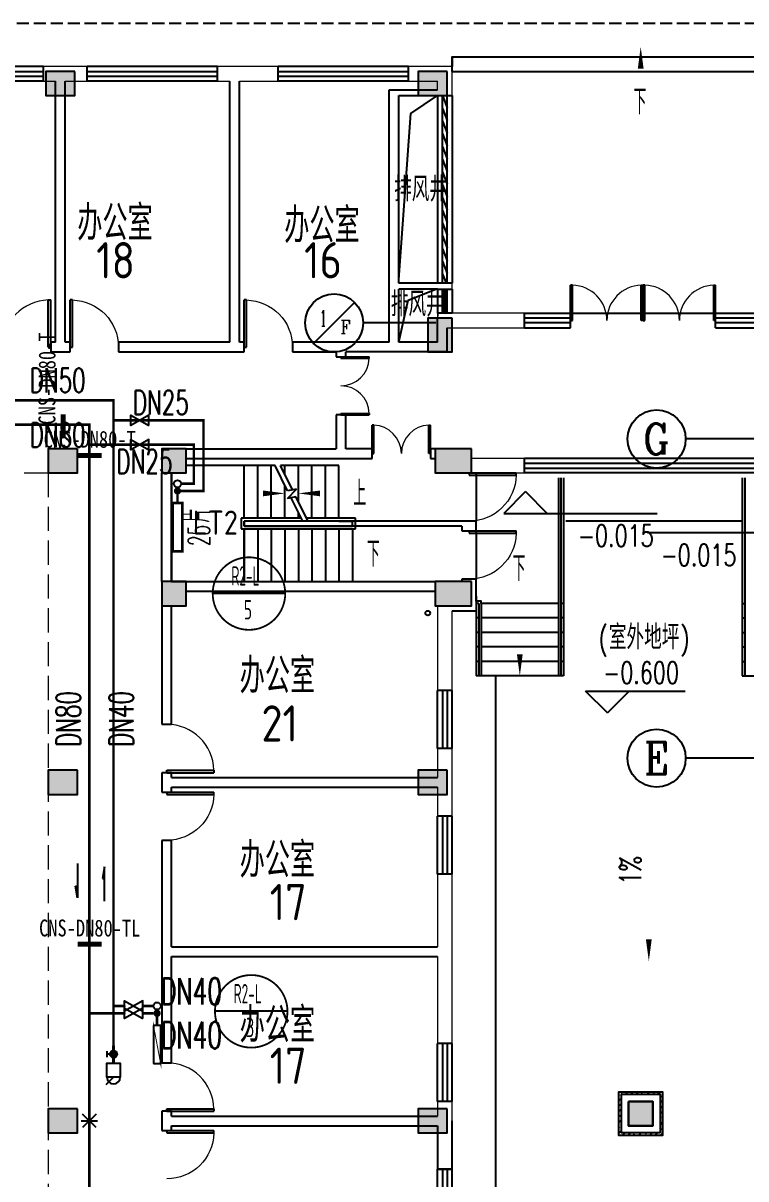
# Model space of a CAD drawing. Extents: x -70335 to 1144202, y 0 to 1100440.
# Drawn here: x 964570 to 979517, y 859854 to 883754 of the extents above; entities that cross this region are included whole.
import ezdxf
from ezdxf.enums import TextEntityAlignment as Align

# ---------------------------------------------------------------- set-up
doc = ezdxf.new("R2010")
doc.units = 0
doc.header["$LTSCALE"] = 1000
doc.linetypes.add('__DASH', pattern=[0.35, 0.25, -0.1])
doc.linetypes.add('DASH', pattern=[0.35, 0.25, -0.1])
for name, color, linetype in [('0-供暖管道管径标注', 4, 'Continuous'), ('1-风管标注', 4, 'Continuous'), ('2-房间名称', 7, 'Continuous'), ('3-建筑', 7, 'Continuous'), ('3-淡显', 8, 'Continuous'), ('AXIS_TEXT', 7, 'Continuous'), ('DIM_IDEN', 3, 'Continuous'), ('EQ-采暖分集水器', 7, 'Continuous'), ('PIPE-暖供支管', 4, 'Continuous'), ('PIPE-暖供水', 1, 'Continuous'), ('PIPE-暖回支管', 4, 'DASH'), ('PIPE-暖回水', 1, 'DASH'), ('TEXT-散热器', 7, 'Continuous'), ('TH-散热器', 4, 'Continuous'), ('VALVE-暖供水', 7, 'Continuous'), ('VALVE-暖回水', 7, 'Continuous'), ('VPIPE-暖供水', 3, 'Continuous'), ('VPIPE-暖回水', 2, 'DASH'), ('VRV-配件', 1, 'Continuous'), ('抗震支吊架', 2, 'Continuous'), ('水', 5, 'Continuous'), ('设备以及附件层', 7, 'Continuous')]:
    doc.layers.add(name, color=color, linetype=linetype)
doc.layers.add('3-深度淡显', color=252, linetype='Continuous', lineweight=0)
doc.styles.add('_TCH_AXIS', font='COMPLEX', dxfattribs={"bigfont": 'GBCBIG'})
doc.styles.add('_TCH_DIM', font='SIMPLEX', dxfattribs={"bigfont": 'GBCBIG'})
doc.styles.add('_THVAC_DIM', font='simplex.shx', dxfattribs={"width": 0.7, "height": 4.5, "bigfont": 'gbcbig.shx'})
doc.styles.add('A_DIM', font='simplex.shx', dxfattribs={"width": 0.7, "bigfont": 'gbcbig.shx'})
doc.styles.add('COMPLEX', font='COMPLEX')
doc.styles.add('kzcad', font='', dxfattribs={"width": 0.8})
doc.styles.get("Standard").update_dxf_attribs({"font": 'gbenor.shx', "bigfont": 'gbcbig.shx'})
doc.styles.add('设备标注', font='simplex.shx', dxfattribs={"width": 0.7, "bigfont": 'gbcbig.shx'})
doc.styles.get('kzcad').set_extended_font_data('SimSun')

# ---------------------------------------------------------------- blocks, each defined once
blk = doc.blocks.new('$VALVE$00000295')
at = {"color": 2}
blk.add_lwpolyline([(-125, 72), (-125, -72), (125, 72), (125, -72), (-125, 72)], dxfattribs=at)
for p in [(-125, 0), (125, 0)]:
    blk.add_point(p, dxfattribs=at)
blk = doc.blocks.new('$VALVE$00000780')
at = {"layer": '设备以及附件层'}
for points in [[(-37.3, -37.3), (37.3, 37.3)], [(37.3, -37.3), (-37.3, 37.3)], [(0, 45.5), (0, -45.5)]]:
    blk.add_lwpolyline(points, dxfattribs=at)
blk = doc.blocks.new('$VALVE$00000927')
h = blk.add_hatch(color=256)
edge = h.paths.add_edge_path()
edge.add_arc((0, 118), 48.4, 0, 360)
blk.add_lwpolyline([(92, 436, 1), (-92, 436)], format="xyb")
for points in [[(0, 436), (107, 543)], [(92, 75), (92, 162)], [(48, 118), (92, 118)]]:
    blk.add_lwpolyline(points)
blk.add_lwpolyline([(-92, 436), (92, 436), (92, 242), (-92, 242)], close=True)
at = {"const_width": 40}
blk.add_lwpolyline([(0, 0), (0, 242)], dxfattribs=at)
blk.add_circle((0, 118), 48.4)
blk = doc.blocks.new('坡向')
at = {"layer": '1-风管标注'}
h = blk.add_hatch(color=256, dxfattribs=at)
h.dxf.hatch_style = 1
h.paths.add_polyline_path([(-283166, -104624), (-283166, -104869), (-283119, -104869)])
for p, q in [((-283166, -105334), (-283166, -104624)), ((-283166, -104624), (-283119, -104869)), ((-283119, -104869), (-283166, -104869))]:
    blk.add_line(p, q, dxfattribs=at)
blk = doc.blocks.new('shui2')
at = {"layer": '水'}
blk.add_circle((472938, 449808), 50, dxfattribs=at)
blk = doc.blocks.new('$DorLib2D$00000002')
for p, q in [((-0.5, 0), (-0.5, 0.4875)), ((-0.475, 0.4875), (-0.5, 0.4875)), ((-0.475, 0), (-0.475, 0.4875)), ((0.475, 0), (0.475, 0.4875)), ((0.475, 0.4875), (0.5, 0.4875)), ((0.5, 0), (0.5, 0.4875)), ((-0.5, 0), (-0.475, 0)), ((0.5, 0), (0.475, 0))]:
    blk.add_line(p, q)
at = {"lineweight": 13}
for centre, start, end in [((-0.4875, 0), 0, 88.53072), ((0.4875, 0), 91.46928, 180)]:
    blk.add_arc(centre, 0.4875, start, end, dxfattribs=at)
blk = doc.blocks.new('$DorLib2D$00000001')
for p, q in [((0.45, 0.975), (0.5, 0.975)), ((0.45, 0), (0.45, 0.975)), ((0.5, 0), (0.5, 0.975)), ((0.5, 0), (0.45, 0))]:
    blk.add_line(p, q)
at = {"lineweight": 13}
blk.add_arc((0.475, 0), 0.975, 91.4693, 180, dxfattribs=at)
blk = doc.blocks.new('$WINLIB2D$00000039')
at = {"color": 0}
for points in [[(-0.5, 0.5), (-0.5, -0.5)], [(0.5, 0.5), (-0.5, 0.5)], [(0.5, -0.5), (0.5, 0.5)], [(-0.5, 0.1667), (0.5, 0.1667)], [(-0.3839, -0.1667), (-0.448, 0.1667)], [(-0.3159, -0.1667), (-0.38, 0.1667)], [(-0.2479, -0.1667), (-0.312, 0.1667)], [(-0.1799, -0.1667), (-0.244, 0.1667)], [(-0.1119, -0.1667), (-0.176, 0.1667)], [(-0.0439, -0.1667), (-0.108, 0.1667)], [(0.0241, -0.1667), (-0.04, 0.1667)], [(0.0921, -0.1667), (0.028, 0.1667)], [(0.16, -0.1667), (0.0959, 0.1667)], [(0.228, -0.1667), (0.1639, 0.1667)], [(0.296, -0.1667), (0.2319, 0.1667)], [(0.364, -0.1667), (0.2999, 0.1667)], [(0.432, -0.1667), (0.3679, 0.1667)], [(0.5, -0.1667), (0.4359, 0.1667)], [(-0.4519, -0.1667), (-0.5, 0.0836)], [(-0.5, -0.1667), (0.5, -0.1667)], [(0.5, -0.5), (-0.5, -0.5)]]:
    blk.add_lwpolyline(points, dxfattribs=at)
blk = doc.blocks.new('$TCHSYS$WIN2D')
for p, q in [((-0.5, 0.5), (0.5, 0.5)), ((-0.5, 0.5), (-0.5, -0.5)), ((0.5, 0.5), (0.5, -0.5)), ((0.5, 0.1667), (-0.5, 0.1667)), ((0.5, -0.1667), (-0.5, -0.1667)), ((-0.5, -0.5), (0.5, -0.5))]:
    blk.add_line(p, q)
blk = doc.blocks.new('_AXISO')
blk.add_circle((0, 0), 0.5)
at = {"layer": 'AXIS_TEXT', "style": 'COMPLEX', "width": 1.041667}
blk.add_attdef('A', text='', height=0.56, dxfattribs=at).set_placement((-0.25, -0.28), (0.25, -0.28), align=Align.FIT)

msp = doc.modelspace()

# ---------------------------------------------------------------- hatches: boundary and pattern name
at = {"layer": '3-建筑'}
msp.add_hatch(color=256, dxfattribs=at).paths.add_polyline_path([(977591.7, 860953.7), (977591.7, 861453.7), (977091.7, 861453.7), (977091.7, 860953.7)])
at = {"layer": '3-淡显'}
h = msp.add_hatch(color=256, dxfattribs=at)
h.dxf.hatch_style = 1
h.paths.add_polyline_path([(965641.7, 882253.7), (965641.7, 882753.7), (965041.7, 882753.7), (965041.7, 882253.7)])
h = msp.add_hatch(color=256, dxfattribs=at)
h.dxf.hatch_style = 1
h.paths.add_polyline_path([(973341.7, 882253.7), (973341.7, 882753.7), (972741.7, 882753.7), (972741.7, 882253.7)])
h = msp.add_hatch(color=256, dxfattribs=at)
h.dxf.hatch_style = 1
h.paths.add_polyline_path([(972941.7, 876953.7), (973441.7, 876953.7), (973441.7, 877653.7), (972941.7, 877653.7)])
h = msp.add_hatch(color=256, dxfattribs=at)
h.dxf.hatch_style = 1
h.paths.add_polyline_path([(965691.7, 874953.7), (965091.7, 874953.7), (965091.7, 874453.7), (965691.7, 874453.7)])
for points in [[(967441.7, 874453.7), (967941.7, 874453.7), (967941.7, 874953.7), (967441.7, 874953.7)], [(973091.7, 874953.7), (973091.7, 874453.7), (973841.7, 874453.7), (973841.7, 874953.7)], [(967441.7, 871703.7), (967941.7, 871703.7), (967941.7, 872203.7), (967441.7, 872203.7)], [(973091.7, 872203.7), (973091.7, 871703.7), (973841.7, 871703.7), (973841.7, 872203.7)]]:
    msp.add_hatch(color=256, dxfattribs=at).paths.add_polyline_path(points)
h = msp.add_hatch(color=256, dxfattribs=at)
h.dxf.hatch_style = 1
h.paths.add_polyline_path([(967941.7, 874953.7), (967441.7, 874953.7), (967441.7, 874453.7), (967941.7, 874453.7)])
h = msp.add_hatch(color=256, dxfattribs=at)
h.dxf.hatch_style = 1
h.paths.add_polyline_path([(973841.7, 874453.7), (973841.7, 874953.7), (973091.7, 874953.7), (973091.7, 874453.7)])
h = msp.add_hatch(color=256, dxfattribs=at)
h.dxf.hatch_style = 1
h.paths.add_polyline_path([(967941.7, 872203.7), (967441.7, 872203.7), (967441.7, 871703.7), (967941.7, 871703.7)])
h = msp.add_hatch(color=256, dxfattribs=at)
h.dxf.hatch_style = 1
h.paths.add_polyline_path([(973091.7, 872203.7), (973091.7, 871703.7), (973841.7, 871703.7), (973841.7, 872203.7)])
h = msp.add_hatch(color=256, dxfattribs=at)
h.dxf.hatch_style = 1
h.paths.add_polyline_path([(965691.7, 867803.7), (965691.7, 868303.7), (965091.7, 868303.7), (965091.7, 867803.7)])
h = msp.add_hatch(color=256, dxfattribs=at)
h.dxf.hatch_style = 1
h.paths.add_polyline_path([(973341.7, 867803.7), (973341.7, 868303.7), (972741.7, 868303.7), (972741.7, 867803.7)])
h = msp.add_hatch(dxfattribs=at)
h.set_pattern_fill('ANSI33', color=256, scale=50)
h.set_pattern_definition([(45, (500000.03, -0.0002), (-112.253202, 112.253202), []), (45, (500112.28, -0.0002), (-112.253202, 112.253202), [79.375, -39.6875])])
h.paths.add_polyline_path([(977741.7, 860803.7), (976941.7, 860803.7), (976941.7, 861603.7), (977741.7, 861603.7)], flags=16)
h.paths.add_polyline_path([(977791.7, 860753.7), (976891.7, 860753.7), (976891.7, 861653.7), (977791.7, 861653.7)])
h = msp.add_hatch(color=256, dxfattribs=at)
h.dxf.hatch_style = 1
h.paths.add_polyline_path([(965691.7, 860803.7), (965691.7, 861303.7), (965091.7, 861303.7), (965091.7, 860803.7)])
h = msp.add_hatch(color=256, dxfattribs=at)
h.dxf.hatch_style = 1
h.paths.add_polyline_path([(973341.7, 860803.7), (973341.7, 861303.7), (972741.7, 861303.7), (972741.7, 860803.7)])
at = {"layer": 'PIPE-暖供水', "linetype": 'Continuous'}
for points in [[(966440, 875951.3), (966440, 875977.6), (966466.3, 875977.6)], [(966440, 875951.3), (966466.3, 875951.3), (966466.3, 875977.6)], [(968301.8, 875537.7), (968301.8, 875564), (968328, 875564)], [(968301.8, 875537.7), (968328, 875537.7), (968328, 875564)], [(968301.8, 874228.7), (968301.8, 874202.5), (968275.5, 874202.5)], [(968301.8, 874228.7), (968275.5, 874228.7), (968275.5, 874202.5)]]:
    msp.add_hatch(color=256, dxfattribs=at).paths.add_polyline_path(points)
at = {"layer": 'PIPE-暖回水', "linetype": 'DASH'}
for points in [[(965940, 875451.3), (965940, 875477.6), (965966.3, 875477.6)], [(965940, 875451.3), (965966.3, 875451.3), (965966.3, 875477.6)], [(968101.8, 875037.7), (968101.8, 875064), (968128, 875064)], [(968101.8, 875037.7), (968128, 875037.7), (968128, 875064)], [(968101.8, 874078.3), (968101.8, 874052.1), (968075.5, 874052.1)], [(968101.8, 874078.3), (968075.5, 874078.3), (968075.5, 874052.1)]]:
    msp.add_hatch(color=256, dxfattribs=at).paths.add_polyline_path(points)
at = {"layer": 'VPIPE-暖回水', "linetype": 'DASH'}
for points in [[(967687.6, 874078.3), (967689.2, 874093.9), (967694, 874108.8), (967701.9, 874122.4), (967712.4, 874134), (967725.1, 874143.3), (967739.4, 874149.6), (967754.7, 874152.9), (967770.4, 874152.9), (967785.7, 874149.6), (967800.1, 874143.3), (967812.7, 874134), (967823.2, 874122.4), (967831.1, 874108.8), (967835.9, 874093.9), (967837.6, 874078.3), (967835.9, 874062.7), (967831.1, 874047.8), (967823.2, 874034.2), (967812.7, 874022.6), (967800.1, 874013.4), (967785.7, 874007), (967770.4, 874003.7), (967754.7, 874003.7), (967739.4, 874007), (967725.1, 874013.4), (967712.4, 874022.6), (967701.9, 874034.2), (967694, 874047.8), (967689.2, 874062.7)], [(967415.1, 863278.3), (967413.4, 863293.9), (967408.6, 863308.8), (967400.8, 863322.4), (967390.3, 863334), (967377.6, 863343.3), (967363.3, 863349.6), (967347.9, 863352.9), (967332.2, 863352.9), (967316.9, 863349.6), (967302.6, 863343.3), (967289.9, 863334), (967279.4, 863322.4), (967271.6, 863308.8), (967266.7, 863293.9), (967265.1, 863278.3), (967266.7, 863262.7), (967271.6, 863247.8), (967279.4, 863234.2), (967289.9, 863222.6), (967302.6, 863213.4), (967316.9, 863207), (967332.2, 863203.7), (967347.9, 863203.7), (967363.3, 863207), (967377.6, 863213.4), (967390.3, 863222.6), (967400.8, 863234.2), (967408.6, 863247.8), (967413.4, 863262.7)]]:
    msp.add_hatch(color=256, dxfattribs=at).paths.add_polyline_path(points)

# ---------------------------------------------------------------- linework, layer by layer
at = {"layer": '2-房间名称'}
for p, q in [((974959.3, 874065.6), (974509.3, 873615.6)), ((974959.3, 874065.6), (975409.3, 873615.6)), ((974509.3, 873615.6), (977680.5, 873615.6)), ((981244.7, 873213.3), (977482.6, 873213.3))]:
    msp.add_line(p, q, dxfattribs=at)
at = {"layer": '2-房间名称', "color": 7}
msp.add_lwpolyline([(977509.6, 868025.4, 0, 0, 0), (977509.6, 864356.9, 0, 120, 0), (977509.6, 864806.9, 0, 0, 0)], format="xyseb", dxfattribs=at)
at = {"layer": '3-建筑'}
for p, q in [((973441.7, 882753.7), (981241.7, 882753.7)), ((965241.7, 877153.7), (965241.7, 882553.7)), ((965441.7, 877153.7), (965441.7, 882553.7)), ((968841.7, 877153.7), (968841.7, 882553.7)), ((969041.7, 877153.7), (969041.7, 882553.7)), ((972141.7, 878353.7), (972141.7, 882373.7)), ((972141.7, 882373.7), (973141.7, 882373.7)), ((972341.7, 878373.7), (972341.7, 882253.7)), ((972341.7, 882253.7), (973141.7, 882253.7)), ((972141.7, 877153.7), (972141.7, 878353.7)), ((973141.7, 878373.7), (972341.7, 878373.7)), ((972341.7, 877153.7), (972341.7, 878253.7)), ((973141.7, 878253.7), (972341.7, 878253.7)), ((970577.5, 877129.5), (971426, 877978)), ((973141.7, 877153.7), (973141.7, 877653.7)), ((975891.7, 877753.7), (977391.7, 877753.7)), ((977391.7, 877753.7), (978891.7, 877753.7)), ((973101.7, 877553.7), (971601.7, 877553.7)), ((973341.7, 876953.7), (973341.7, 877453.7)), ((965241.7, 877153.7), (965141.7, 877153.7)), ((965141.7, 877153.7), (965141.7, 876953.7)), ((965541.7, 877153.7), (965441.7, 877153.7)), ((965541.7, 876953.7), (965541.7, 877153.7)), ((968841.7, 877153.7), (966541.7, 877153.7)), ((966541.7, 877153.7), (966541.7, 876953.7)), ((969141.7, 877153.7), (969041.7, 877153.7)), ((969141.7, 876953.7), (969141.7, 877153.7)), ((971141.7, 877153.7), (970141.7, 877153.7)), ((970141.7, 877153.7), (970141.7, 876953.7)), ((972141.7, 877153.7), (971141.7, 877153.7)), ((973141.7, 877153.7), (972341.7, 877153.7)), ((965141.7, 876953.7), (965341.7, 876953.7)), ((965341.7, 876953.7), (965541.7, 876953.7)), ((966541.7, 876953.7), (968941.7, 876953.7)), ((968941.7, 876953.7), (969141.7, 876953.7)), ((970141.7, 876953.7), (971041.7, 876953.7)), ((971041.7, 876953.7), (971041.7, 876853.7)), ((971241.7, 876853.7), (971241.7, 876953.7)), ((972241.7, 876953.7), (971241.7, 876953.7)), ((973341.7, 876953.7), (972241.7, 876953.7)), ((971041.7, 876853.7), (971241.7, 876853.7)), ((971241.7, 875653.7), (971041.7, 875653.7)), ((971041.7, 875653.7), (971041.7, 874953.7)), ((971241.7, 874953.7), (971241.7, 875653.7)), ((979770.6, 875153.7), (978270.6, 875153.7)), ((967941.7, 874953.7), (971041.7, 874953.7)), ((967941.7, 874753.7), (971141.7, 874753.7)), ((971141.7, 874753.7), (971791.7, 874753.7)), ((971791.7, 874953.7), (971241.7, 874953.7)), ((971791.7, 874753.7), (971791.7, 874953.7)), ((973091.7, 874953.7), (972991.7, 874953.7)), ((972991.7, 874953.7), (972991.7, 874753.7)), ((972991.7, 874753.7), (973091.7, 874753.7)), ((969141.7, 874603.7), (967941.7, 874603.7)), ((969779.6, 874603.7), (969141.7, 874603.7)), ((969141.7, 873513.7), (969141.7, 874603.7)), ((969141.7, 873513.7), (969141.7, 874603.7)), ((969421.7, 873513.7), (969421.7, 874603.7)), ((969701.7, 873513.7), (969701.7, 874603.7)), ((970039.9, 874081), (969779.6, 874603.7)), ((971101.7, 874603.7), (969891.3, 874603.7)), ((970141.3, 874101.6), (969891.3, 874603.7)), ((969981.7, 874422.1), (969981.7, 874603.7)), ((970261.7, 873859.7), (970261.7, 874603.7)), ((970541.7, 873513.7), (970541.7, 874603.7)), ((970821.7, 873513.7), (970821.7, 874603.7)), ((971101.7, 873513.7), (971101.7, 874603.7)), ((967441.7, 872203.7), (967441.7, 874453.7)), ((967641.7, 874453.7), (967641.7, 872203.7)), ((967641.7, 872203.7), (967641.7, 874453.7)), ((973841.7, 874453.7), (973941.7, 874453.7)), ((973941.7, 874453.7), (973941.7, 873453.7)), ((975641.7, 874353.7), (975641.7, 870253.7)), ((975691.7, 874353.7), (975691.7, 870253.7)), ((975741.7, 874353.7), (975741.7, 870253.7)), ((979441.7, 874353.7), (979441.7, 870253.7)), ((979491.7, 874353.7), (979491.7, 870253.7)), ((969981.7, 873513.7), (969981.7, 874197.7)), ((970037.6, 873923.1), (970222.9, 874118.1)), ((970222.9, 874118.1), (970039.9, 874081)), ((970212.5, 873958.6), (970037.6, 873923.1)), ((970352.1, 873453.7), (970111, 873938)), ((970463.8, 873453.7), (970212.5, 873958.6)), ((970261.7, 873513.7), (970261.7, 873635.3)), ((970322.2, 873513.7), (969081.7, 873513.7)), ((969081.7, 873513.7), (969081.7, 873293.7)), ((970352.1, 873453.7), (969141.7, 873453.7)), ((970352.1, 873453.7), (969141.7, 873453.7)), ((969141.7, 873453.7), (969141.7, 873353.7)), ((969141.7, 873353.7), (969141.7, 873453.7)), ((973641.7, 873453.7), (969141.7, 873453.7)), ((969141.7, 873353.7), (969141.7, 873453.7)), ((969141.7, 873353.7), (971381.7, 873353.7)), ((969141.7, 873353.7), (971381.7, 873353.7)), ((973641.7, 873353.7), (969141.7, 873353.7)), ((971441.7, 873513.7), (970434, 873513.7)), ((971101.7, 873453.7), (970463.8, 873453.7)), ((971381.7, 873453.7), (970463.8, 873453.7)), ((971101.7, 873453.7), (971381.7, 873453.7)), ((971381.7, 873353.7), (971381.7, 873453.7)), ((971441.7, 873293.7), (971441.7, 873513.7)), ((973941.7, 873453.7), (973641.7, 873453.7)), ((973641.7, 873353.7), (973641.7, 873253.7)), ((973941.7, 873353.7), (973941.7, 873453.7)), ((973941.7, 873253.7), (973941.7, 873353.7)), ((969081.7, 873293.7), (971441.7, 873293.7)), ((969141.7, 873293.7), (969141.7, 872203.7)), ((969141.7, 872203.7), (969141.7, 873293.7)), ((969421.7, 873293.7), (969421.7, 872203.7)), ((969701.7, 873293.7), (969701.7, 872203.7)), ((969981.7, 873293.7), (969981.7, 872203.7)), ((970261.7, 873293.7), (970261.7, 872203.7)), ((970541.7, 873293.7), (970541.7, 872203.7)), ((970821.7, 873293.7), (970821.7, 872203.7)), ((971101.7, 873293.7), (971101.7, 872203.7)), ((971381.7, 873293.7), (971381.7, 872203.7)), ((973641.7, 873253.7), (973941.7, 873253.7)), ((973941.7, 873253.7), (973941.7, 872253.7)), ((967641.7, 872203.7), (969141.7, 872203.7)), ((967941.7, 872203.7), (973091.7, 872203.7)), ((969141.7, 872203.7), (971381.7, 872203.7)), ((973941.7, 872253.7), (973641.7, 872253.7)), ((973641.7, 872253.7), (973641.7, 872203.7)), ((973941.7, 871803.7), (973941.7, 872253.7)), ((967941.7, 872003.7), (973091.7, 872003.7)), ((973941.7, 871903.7), (973941.7, 871603.7)), ((967441.7, 871703.7), (967441.7, 869253.7)), ((967641.7, 869253.7), (967641.7, 871703.7)), ((973991.7, 871753.7), (973941.7, 871753.7)), ((973941.7, 871643.7), (973941.7, 870253.7)), ((973991.7, 871753.7), (973991.7, 870253.7)), ((973991.7, 871753.7), (973991.7, 870253.7)), ((975641.7, 871753.7), (974041.7, 871753.7)), ((974041.7, 871753.7), (974041.7, 870253.7)), ((975741.7, 871753.7), (975691.7, 871753.7)), ((979441.7, 871753.7), (979491.7, 871753.7)), ((973441.7, 871603.7), (973941.7, 871603.7)), ((967441.7, 869253.7), (967641.7, 869253.7)), ((979770.6, 868553.7), (978270.6, 868553.7)), ((967641.7, 868253.7), (967441.7, 868253.7)), ((967441.7, 868253.7), (967441.7, 868053.7)), ((967441.7, 868053.7), (967441.7, 867853.7)), ((967641.7, 868153.7), (967641.7, 868253.7)), ((967641.7, 868153.7), (973141.7, 868153.7)), ((967441.7, 867853.7), (967641.7, 867853.7)), ((967641.7, 867953.7), (973141.7, 867953.7)), ((967641.7, 867853.7), (967641.7, 867953.7)), ((967641.7, 866853.7), (967441.7, 866853.7)), ((967441.7, 866853.7), (967441.7, 864553.7)), ((967641.7, 864653.7), (967641.7, 866853.7)), ((967441.7, 864553.7), (967441.7, 862253.7)), ((967641.7, 864653.7), (973141.7, 864653.7)), ((967641.7, 862253.7), (967641.7, 864453.7)), ((967641.7, 864453.7), (973141.7, 864453.7)), ((967441.7, 862253.7), (967641.7, 862253.7)), ((977591.7, 861453.7), (977091.7, 861453.7)), ((977091.7, 861453.7), (977091.7, 860953.7)), ((977591.7, 860953.7), (977591.7, 861453.7)), ((967641.7, 861253.7), (967441.7, 861253.7)), ((967441.7, 861253.7), (967441.7, 861053.7)), ((967641.7, 861153.7), (967641.7, 861253.7)), ((967641.7, 861153.7), (973141.7, 861153.7)), ((967441.7, 861053.7), (967441.7, 860853.7)), ((967641.7, 860953.7), (973141.7, 860953.7)), ((967641.7, 860853.7), (967641.7, 860953.7)), ((973141.7, 860953.7), (973141.7, 860053.7)), ((973441.7, 860053.7), (973441.7, 861053.7)), ((977091.7, 860953.7), (977591.7, 860953.7)), ((967441.7, 860853.7), (967641.7, 860853.7)), ((973141.7, 860053.7), (973441.7, 860053.7))]:
    msp.add_line(p, q, dxfattribs=at)
for points in [[(977341.7, 882546.5, 0, 0, 0), (977341.7, 883263.5, 0, 120, 0), (977341.7, 882813.5, 0, 0, 0)], [(971521.7, 872778.7, 0, 0, 0), (968391.7, 872778.7, 0, 0, 0), (968391.7, 874028.7, 0, 0, 0), (969981.7, 874028.7, 0, 120, 0), (969531.7, 874028.7, 0, 0, 0)], [(971241.7, 874028.7, 0, 0, 0), (970261.7, 874028.7, 0, 120, 0), (970711.7, 874028.7, 0, 0, 0)], [(974841.7, 872056.7, 0, 0, 0), (974841.7, 870253.7, 0, 120, 0), (974841.7, 870703.7, 0, 0, 0)]]:
    msp.add_lwpolyline(points, format="xyseb", dxfattribs=at)
for points in [[(973441.7, 882753.7), (973441.7, 883053.7), (981241.7, 883053.7), (981241.7, 882753.7)], [(972341.7, 878453.7), (972588.3, 881886.5), (973141.7, 882253.7)], [(972341.7, 877153.7), (972536, 878022), (973101.7, 878253.7)], [(974041.7, 871753.7), (974041.7, 871803.7), (973941.7, 871803.7)], [(973991.7, 871453.7), (973941.7, 871453.7)], [(975641.7, 871453.7), (974041.7, 871453.7)], [(975741.7, 871453.7), (975691.7, 871453.7)], [(979441.7, 871453.7), (979491.7, 871453.7)], [(973991.7, 871153.7), (973941.7, 871153.7)], [(975641.7, 871153.7), (974041.7, 871153.7)], [(975741.7, 871153.7), (975691.7, 871153.7)], [(979441.7, 871153.7), (979491.7, 871153.7)], [(973991.7, 870853.7), (973941.7, 870853.7)], [(975641.7, 870853.7), (974041.7, 870853.7)], [(975741.7, 870853.7), (975691.7, 870853.7)], [(979441.7, 870853.7), (979491.7, 870853.7)], [(973991.7, 870553.7), (973941.7, 870553.7)], [(975641.7, 870553.7), (974041.7, 870553.7)], [(975741.7, 870553.7), (975691.7, 870553.7)], [(979441.7, 870553.7), (979491.7, 870553.7)], [(975741.7, 870253.7), (973941.7, 870253.7)], [(979441.7, 870253.7), (981241.7, 870253.7)]]:
    msp.add_lwpolyline(points, dxfattribs=at)
for points in [[(976891.7, 861653.7), (977791.7, 861653.7), (977791.7, 860753.7), (976891.7, 860753.7)], [(977091.7, 861453.7), (977591.7, 861453.7), (977591.7, 860953.7), (977091.7, 860953.7)]]:
    msp.add_lwpolyline(points, close=True, dxfattribs=at)
msp.add_circle((971001.7, 877553.7), 600, dxfattribs=at)
at = {"layer": '3-淡显'}
for p, q in [((967941.7, 874953.7), (967441.7, 874953.7)), ((967441.7, 874953.7), (967441.7, 874453.7)), ((967941.7, 874453.7), (967941.7, 874953.7)), ((973091.7, 874953.7), (973091.7, 874453.7)), ((973841.7, 874953.7), (973091.7, 874953.7)), ((973841.7, 874453.7), (973841.7, 874953.7)), ((967441.7, 874453.7), (967941.7, 874453.7)), ((973091.7, 874453.7), (973841.7, 874453.7)), ((967941.7, 872203.7), (967441.7, 872203.7)), ((967441.7, 872203.7), (967441.7, 871703.7)), ((967941.7, 871703.7), (967941.7, 872203.7)), ((973091.7, 872203.7), (973091.7, 871703.7)), ((973841.7, 872203.7), (973091.7, 872203.7)), ((973841.7, 871703.7), (973841.7, 872203.7)), ((967441.7, 871703.7), (967941.7, 871703.7)), ((973091.7, 871703.7), (973841.7, 871703.7)), ((976652.5, 869491.9), (976202.5, 869941.9)), ((976202.5, 869941.9), (978262.5, 869941.9)), ((976652.5, 869491.9), (977102.5, 869941.9))]:
    msp.add_line(p, q, dxfattribs=at)
at = {"layer": '3-淡显', "linetype": '__DASH'}
for points in [[(949041.8, 879953.7), (949041.8, 883753.7), (1009591.7, 883753.7)], [(973441.7, 883053.7), (973441.7, 882853.7)]]:
    msp.add_lwpolyline(points, dxfattribs=at)
at = {"layer": '3-淡显'}
for points in [[(965641.7, 882753.7), (965041.7, 882753.7), (965041.7, 882253.7), (965641.7, 882253.7)], [(973341.7, 882753.7), (972741.7, 882753.7), (972741.7, 882253.7), (973341.7, 882253.7)], [(973441.7, 877653.7), (972941.7, 877653.7), (972941.7, 876953.7), (973441.7, 876953.7)], [(965691.7, 874953.7), (965091.7, 874953.7), (965091.7, 874453.7), (965691.7, 874453.7)], [(967941.7, 874953.7), (967441.7, 874953.7), (967441.7, 874453.7), (967941.7, 874453.7)], [(973841.7, 874953.7), (973091.7, 874953.7), (973091.7, 874453.7), (973841.7, 874453.7)], [(967941.7, 872203.7), (967441.7, 872203.7), (967441.7, 871703.7), (967941.7, 871703.7)], [(973841.7, 872203.7), (973091.7, 872203.7), (973091.7, 871703.7), (973841.7, 871703.7)], [(965691.7, 868303.7), (965091.7, 868303.7), (965091.7, 867803.7), (965691.7, 867803.7)], [(973341.7, 868303.7), (972741.7, 868303.7), (972741.7, 867803.7), (973341.7, 867803.7)], [(977791.7, 860753.7), (976891.7, 860753.7), (976891.7, 861653.7), (977791.7, 861653.7)], [(977741.7, 860803.7), (976941.7, 860803.7), (976941.7, 861603.7), (977741.7, 861603.7)], [(965691.7, 861303.7), (965091.7, 861303.7), (965091.7, 860803.7), (965691.7, 860803.7)], [(973341.7, 861303.7), (972741.7, 861303.7), (972741.7, 860803.7), (973341.7, 860803.7)]]:
    msp.add_lwpolyline(points, close=True, dxfattribs=at)
for points in [[(979441.7, 873452.5), (975791.7, 873452.5)], [(974341.7, 870253.7), (974341.7, 856853.7)]]:
    msp.add_lwpolyline(points, dxfattribs=at)
at = {"layer": '3-深度淡显'}
for p, q in [((965341.7, 882853.7), (964991.7, 882853.7)), ((964991.7, 882853.7), (964991.7, 882553.7)), ((965891.7, 882853.7), (965341.7, 882853.7)), ((965891.7, 882553.7), (965891.7, 882853.7)), ((968941.7, 882853.7), (968591.7, 882853.7)), ((968591.7, 882853.7), (968591.7, 882553.7)), ((969841.7, 882853.7), (968941.7, 882853.7)), ((969841.7, 882553.7), (969841.7, 882853.7)), ((973441.7, 882853.7), (972541.7, 882853.7)), ((972541.7, 882853.7), (972541.7, 882553.7)), ((973441.7, 882353.7), (973441.7, 882853.7)), ((964991.7, 882553.7), (965241.7, 882553.7)), ((965441.7, 882553.7), (965891.7, 882553.7)), ((968591.7, 882553.7), (968841.7, 882553.7)), ((969041.7, 882553.7), (969841.7, 882553.7)), ((972541.7, 882553.7), (973141.7, 882553.7)), ((973141.7, 882373.7), (973141.7, 882553.7)), ((973141.7, 882253.7), (973441.7, 882253.7)), ((973441.7, 882253.7), (973441.7, 882353.7)), ((973441.7, 878373.7), (973141.7, 878373.7)), ((973441.7, 878353.7), (973441.7, 878373.7)), ((973441.7, 878253.7), (973441.7, 878353.7)), ((973141.7, 878253.7), (973441.7, 878253.7)), ((973441.7, 877753.7), (973141.7, 877753.7)), ((973141.7, 877753.7), (973141.7, 877653.7)), ((974941.7, 877753.7), (973441.7, 877753.7)), ((974941.7, 877453.7), (974941.7, 877753.7)), ((973341.7, 877453.7), (974941.7, 877453.7)), ((974941.7, 874753.7), (973841.7, 874753.7)), ((974941.7, 874453.7), (974941.7, 874753.7)), ((973941.7, 874453.7), (974941.7, 874453.7)), ((973141.7, 871703.7), (973141.7, 869953.7)), ((973441.7, 869953.7), (973441.7, 871603.7)), ((973141.7, 869953.7), (973441.7, 869953.7)), ((973441.7, 868753.7), (973141.7, 868753.7)), ((973141.7, 868753.7), (973141.7, 868153.7)), ((973441.7, 868053.7), (973441.7, 868753.7)), ((973441.7, 867353.7), (973441.7, 868053.7)), ((973141.7, 867953.7), (973141.7, 867353.7)), ((973141.7, 867353.7), (973441.7, 867353.7)), ((973441.7, 866153.7), (973141.7, 866153.7)), ((973141.7, 866153.7), (973141.7, 864653.7)), ((973441.7, 864553.7), (973441.7, 866153.7)), ((973441.7, 862653.7), (973441.7, 864553.7)), ((973141.7, 864453.7), (973141.7, 862653.7)), ((973141.7, 862653.7), (973441.7, 862653.7)), ((973441.7, 861453.7), (973141.7, 861453.7)), ((973141.7, 861453.7), (973141.7, 861153.7)), ((973441.7, 861053.7), (973441.7, 861453.7))]:
    msp.add_line(p, q, dxfattribs=at)
at = {"layer": '3-深度淡显', "linetype": 'DASH', "ltscale": 2}
msp.add_lwpolyline([(960341.7, 854553.7), (958291.7, 854553.7), (958291.7, 874453.7), (965091.7, 874453.7), (965091.7, 854553.7), (960341.7, 854553.7)], dxfattribs=at)
at = {"layer": 'DIM_IDEN'}
for p, q in [((969990.8, 871957.5), (968490.8, 871957.5)), ((970037.2, 863318.5), (968537.2, 863318.5))]:
    msp.add_line(p, q, dxfattribs=at)
at = {"layer": 'DIM_IDEN', "const_width": 37.5}
for points in [[(969990.8, 871957.5, 1), (968490.8, 871957.5, 1)], [(970037.2, 863318.5, 1), (968537.2, 863318.5, 1)]]:
    msp.add_lwpolyline(points, format="xyb", close=True, dxfattribs=at)
at = {"layer": 'EQ-采暖分集水器'}
for p, q in [((967265.1, 863028.1), (967265.1, 862236.7)), ((967415.1, 863028.1), (967265.1, 863028.1)), ((967265.1, 863028.1), (967265.1, 862236.7)), ((967415.1, 863028.1), (967265.1, 863028.1)), ((967415.1, 862236.7), (967415.1, 863028.1)), ((967415.1, 862236.7), (967415.1, 863028.1)), ((967265.1, 862236.7), (967415.1, 862236.7)), ((967265.1, 862236.7), (967415.1, 862236.7))]:
    msp.add_line(p, q, dxfattribs=at)
at = {"layer": 'EQ-采暖分集水器', "color": 1, "const_width": 20, "elevation": -6000}
msp.add_lwpolyline([(967265.1, 863028.1), (967265.1, 862236.7), (967415.1, 862236.7), (967415.1, 863028.1), (967265.1, 863028.1), (967415.1, 863028.1), (967415.1, 862236.7)], close=True, dxfattribs=at)
at = {"layer": 'PIPE-暖供支管', "linetype": 'Continuous', "const_width": 52.5}
msp.add_lwpolyline([(967340.1, 863228.3), (967340.1, 863028.1)], dxfattribs=at)
at = {"layer": 'PIPE-暖供水', "linetype": 'Continuous', "const_width": 52.5}
for points in [[(961966.7, 875951.3), (966440, 875951.3)], [(966440, 875537.7), (966440, 875951.3)], [(966440, 862610.5), (966440, 875537.7)], [(966440, 875537.7), (968301.8, 875537.7)], [(967837.6, 874078.3), (968301.8, 874078.3), (968301.8, 875537.7)], [(966668.4, 863428.7), (966440, 863428.7)], [(967265.1, 863428.7), (967044, 863428.7)]]:
    msp.add_lwpolyline(points, dxfattribs=at)
at = {"layer": 'PIPE-暖回支管', "linetype": 'DASH', "const_width": 52.5}
msp.add_lwpolyline([(967762.7, 874005.9), (967762.7, 873830.2)], dxfattribs=at)
at = {"layer": 'PIPE-暖回水', "linetype": 'DASH', "const_width": 52.5}
for points in [[(962117.1, 875451.3), (965940, 875451.3)], [(965940, 875037.7), (965940, 875451.3)], [(965940, 863278.3), (965940, 875037.7)], [(965940, 875037.7), (968101.8, 875037.7)], [(968101.8, 875037.7), (968101.8, 874228.7), (967837.6, 874228.7)], [(966668.4, 863278.3), (965940, 863278.3)], [(967265.1, 863278.3), (967044, 863278.3)]]:
    msp.add_lwpolyline(points, dxfattribs=at)
msp.add_lwpolyline([(968162.2, 854453.4), (968162.2, 853960.6, -0.4142136), (968082.2, 853880.6), (966020, 853880.6, -0.4142136), (965940, 853960.6), (965940, 863278.3)], format="xyb", dxfattribs=at)
at = {"layer": 'TH-散热器', "const_width": 52.5}
msp.add_lwpolyline([(967662.7, 873830.2), (967662.7, 872830.2), (967862.7, 872830.2), (967862.7, 873830.2)], close=True, dxfattribs=at)
at = {"layer": 'VPIPE-暖供水', "linetype": 'Continuous'}
for centre in [(967762.6, 874228.7), (967340.1, 863428.7)]:
    msp.add_circle(centre, 75, dxfattribs=at)
at = {"layer": '抗震支吊架', "color": 2, "const_width": 100}
for points in [[(965397.6, 875165.2), (965397.6, 875665.2)], [(965697.2, 874812.8), (966197.2, 874812.8)], [(965697.2, 864705.7), (966197.2, 864705.7)]]:
    msp.add_lwpolyline(points, dxfattribs=at)

# ---------------------------------------------------------------- block references
at = {"layer": '3-建筑'}
for name, p, xscale, yscale, zscale, rotation in [('$TCHSYS$WIN2D', (963641.7, 882703.7), -2700, -300, -2700, 1.341510902364007e-08), ('$TCHSYS$WIN2D', (967241.7, 882703.7), -2700, -300, -2700, 359.9999999879141), ('$TCHSYS$WIN2D', (971191.7, 882703.7), -2700, -300, -2700, 359.9999999879115), ('$WINLIB2D$00000039', (973291.7, 880313.7), 3880.000040288898, -300, 3880.000040288898, 90.00000000213278), ('$DorLib2D$00000002', (976641.7, 877603.7), 1500, 1500, 1500, 2.596328854314569e-07), ('$DorLib2D$00000002', (978141.7, 877603.7), 1500, 1500, 1500, 2.596328854314569e-07), ('$WINLIB2D$00000039', (973291.7, 878003.7), 499.9999984868336, -300, 499.9999984868336, 90.00000000212967), ('$DorLib2D$00000001', (964641.7, 877053.7), -1000, -1000, -1000, 179.9999998958897), ('$DorLib2D$00000001', (966041.7, 877053.7), 1000, -1000, 1000, 179.999999895887), ('$DorLib2D$00000001', (969641.7, 877053.7), 1000, -1000, 1000, 179.9999999119917), ('$TCHSYS$WIN2D', (975416.7, 877603.7), 950.0000018899445, -300, 950.0000018899445, 2.596328854314569e-07), ('$TCHSYS$WIN2D', (979366.7, 877603.7), 950.0000019278377, -300, 950.0000019278377, 2.596328854314569e-07), ('$DorLib2D$00000002', (971141.7, 876253.7), 1200, 1200, 199.9999987625924, 270.000000010184), ('$TCHSYS$WIN2D', (977391.7, 874603.7), 4900.000003879715, 300, 4900.000003879715, 180.0000000789764), ('$DorLib2D$00000001', (973791.7, 873953.7), -1000, 1000, -1000, 270.0000000116751), ('$DorLib2D$00000001', (973791.7, 872753.7), -1000, 1000, -1000, 270.0000000116769), ('$TCHSYS$WIN2D', (973291.7, 869353.7), -1200, 300, -1200, 270.0000000099147), ('$DorLib2D$00000001', (967541.7, 868753.7), -1000, -1000, -1000, 89.99999999993325), ('$DorLib2D$00000001', (967541.7, 867353.7), 1000, -1000, 1000, 89.99999999993902), ('$TCHSYS$WIN2D', (973291.7, 866753.7), 1200, -300, 1200, 90.0000000093896), ('$TCHSYS$WIN2D', (973291.7, 862053.7), 1200, -300, 1200, 90.00000000939052), ('$DorLib2D$00000001', (967541.7, 861753.7), -1000, -1000, -1000, 89.99999999993997), ('$DorLib2D$00000001', (967541.7, 860353.7), 1000, -1000, 1000, 90.00000000001334), ('$TCHSYS$WIN2D', (973291.7, 859453.7), -1200, 300, -1200, 270.0000000111494)]:
    msp.add_blockref(name, p, dxfattribs=dict(at, xscale=xscale, yscale=yscale, zscale=zscale, rotation=rotation))
ref = msp.add_blockref('_AXISO', (977670.6, 875153.7), dxfattribs=dict(at, xscale=1200, yscale=1200, zscale=1200))
ref.add_attrib('A', 'G', dxfattribs={"layer": 'AXIS_TEXT', "height": 637.8, "style": '_TCH_AXIS'}).set_placement((977397.3, 874834.8), (977943.9, 874834.8), align=Align.FIT)
at = {"layer": '3-建筑', "xscale": 1200, "yscale": 1200, "zscale": 200.0000000065775}
msp.add_blockref('$DorLib2D$00000002', (972391.7, 874853.7), dxfattribs=at)
at = {"layer": '3-建筑'}
ref = msp.add_blockref('_AXISO', (977670.6, 868553.7), dxfattribs=dict(at, xscale=1200, yscale=1200, zscale=1200))
ref.add_attrib('A', 'E', dxfattribs={"layer": 'AXIS_TEXT', "height": 668.2, "style": '_TCH_AXIS'}).set_placement((977416.1, 868219.6), (977925.1, 868219.6), align=Align.FIT)
at = {"layer": '3-深度淡显'}
msp.add_blockref('shui2', (500000, 421745.5), dxfattribs=at)
at = {"layer": 'VALVE-暖供水', "xscale": 1.5, "yscale": 1.5, "zscale": 1.5}
for name, p, rotation in [('$VALVE$00000295', (966856.2, 863428.7), 180.0000000313165), ('$VALVE$00000927', (966440, 862610.5), 179.9999999999378)]:
    msp.add_blockref(name, p, dxfattribs=dict(at, rotation=rotation))
at = {"layer": 'VALVE-暖回水'}
for name, p, xscale, yscale, zscale, rotation in [('$VALVE$00000295', (966983.2, 875537.7), 1.5, 1.5, 1.5, 180.0000000324699), ('$VALVE$00000295', (966983.2, 875037.7), 1.5, 1.5, 1.5, 180.0000000324699), ('$VALVE$00000295', (966856.2, 863278.3), 1.5, 1.5, 1.5, 180.0000000322121), ('$VALVE$00000780', (965940, 861053.7), 3.75, 3.75, 3.75, 90.00000000002758)]:
    msp.add_blockref(name, p, dxfattribs=dict(at, xscale=xscale, yscale=yscale, zscale=zscale, rotation=rotation))
at = {"layer": 'VRV-配件', "rotation": 180}
msp.add_blockref('坡向', (682531.4, 761039.9), dxfattribs=at)
at = {"layer": 'VRV-配件', "xscale": -1}
msp.add_blockref('坡向', (683090.1, 970933.9), dxfattribs=at)

# ---------------------------------------------------------------- texts
at = {"layer": '0-供暖管道管径标注', "color": 251, "style": '设备标注', "width": 0.65}
for s, height, p in [('DN50', 500, (964706.6, 876115.9)), ('DN25', 500, (966840.4, 875658.4)), ('DN25', 500, (966502.2, 874437.7)), ('DN40', 550, (967414.7, 863457.3)), ('DN40', 550, (967414.7, 862550.5))]:
    msp.add_text(s, height=height, dxfattribs=at).set_placement(p)
at = {"layer": '0-供暖管道管径标注', "style": '设备标注', "width": 0.65}
msp.add_text('DN80', height=500, dxfattribs=at).set_placement((964706.6, 874987))
msp.add_text('DN80', height=500, rotation=90, dxfattribs=at).set_placement((965756.7, 868784.6))
at = {"layer": '0-供暖管道管径标注', "color": 251, "style": '设备标注', "width": 0.65}
msp.add_text('DN40', height=500, rotation=90, dxfattribs=at).set_placement((966849.7, 868784.6))
at = {"layer": '2-房间名称', "color": 7}
for s, height, style, width, p in [('下', 525, 'A_DIM', 0.7, (977192.7, 881864)), ('上', 525, 'A_DIM', 0.7, (971399.2, 873766.2)), ('-0.015', 446.25, '_TCH_DIM', 0.705882, (976045.5, 872933.1)), ('下', 525, 'A_DIM', 0.7, (971679.2, 872516.2)), ('-0.015', 446.25, '_TCH_DIM', 0.705882, (977755.6, 872530.8)), ('下', 525, 'A_DIM', 0.7, (974692.7, 872214.2)), ('-0.600', 446.25, '_TCH_DIM', 0.705882, (976567.5, 870099.4))]:
    msp.add_text(s, height=height, dxfattribs=dict(at, style=style, width=width)).set_placement(p)
at = {"layer": '2-房间名称'}
for s, height, p in [('办公室', 723.4, (965689.3, 879259.7)), ('办公室', 723.4, (969969.3, 879209.7)), ('18', 750, (966080.9, 878474.8)), ('16', 750, (970380.6, 878474.8)), ('LT2', 500, (968079.5, 873174)), ('办公室', 723.4, (969048.1, 869895.8)), ('21', 750, (969498.2, 868896.6)), ('办公室', 723.4, (969048.1, 866085.8)), ('17', 750, (969669.2, 865202.6)), ('办公室', 723.4, (969048.1, 862675.8)), ('17', 750, (969669, 861818.8))]:
    msp.add_text(s, height=height, dxfattribs=at).set_placement(p)
at = {"layer": '2-房间名称', "color": 7, "style": '_TCH_DIM', "width": 0.705882}
msp.add_text('1%%%', height=446.25, rotation=89.99945, dxfattribs=at).set_placement((977352.1, 865936.2))
at = {"layer": '3-建筑'}
for p in [(972241.7, 880066.2), (972174.1, 877689)]:
    msp.add_text('排风井', height=506.38, dxfattribs=at).set_placement(p)
at = {"layer": '3-建筑', "color": 7, "style": '_TCH_AXIS'}
for s, height, p, p2 in [('1', 327.9, (970702.9, 877488.1), (970843.4, 877488.1)), ('F', 273.4, (971133.7, 877335), (971342.1, 877335))]:
    msp.add_text(s, height=height, dxfattribs=at).set_placement(p, p2, align=Align.FIT)
at = {"layer": '3-淡显', "color": 7, "style": '_TCH_DIM', "width": 0.705882}
for s, p in [('(', (976472.9, 870803.2)), (')', (978157.4, 870803.2))]:
    msp.add_text(s, height=446.2, dxfattribs=at).set_placement(p)
at = {"layer": '3-淡显', "color": 7, "style": '_TCH_DIM'}
msp.add_text('室外地坪', height=506.38, dxfattribs=at).set_placement((976682.9, 870803.2))
at = {"layer": 'DIM_IDEN'}
for s, width, p, p2 in [('R2-L', 0.634095, (968877.5, 872123.4), (969458.8, 872123.4)), ('5', 0.860463, (969134.8, 871422), (969304.4, 871422)), ('R2-L', 0.634095, (968923.9, 863484.4), (969505.2, 863484.4)), ('3', 0.860463, (969181.2, 862783), (969350.8, 862783))]:
    msp.add_text(s, height=400, dxfattribs=dict(at, width=width)).set_placement(p, p2, align=Align.FIT)
at = {"layer": 'TEXT-散热器', "style": '_THVAC_DIM'}
for s, height, width, p in [('片', 525, 0.8, (968432.1, 873422, -900)), ('25', 446.25, 0.564706, (968432.1, 872942, -900))]:
    msp.add_text(s, height=height, rotation=90, dxfattribs=dict(at, width=width)).set_placement(p)
at = {"layer": '抗震支吊架', "color": 2, "style": 'kzcad', "width": 0.8}
for s, rotation, p in [('CNS-DN80-T', 89.88539, (965239.6, 876403.7)), ('CNS-DN80-T', 359.88539, (965947.2, 874972.8)), ('CNS-DN80-TL', 359.88539, (965947.2, 864865.7))]:
    msp.add_text(s, height=350, rotation=rotation, dxfattribs=at).set_placement(p, align=Align.CENTER)

doc.saveas('drawing.dxf')
